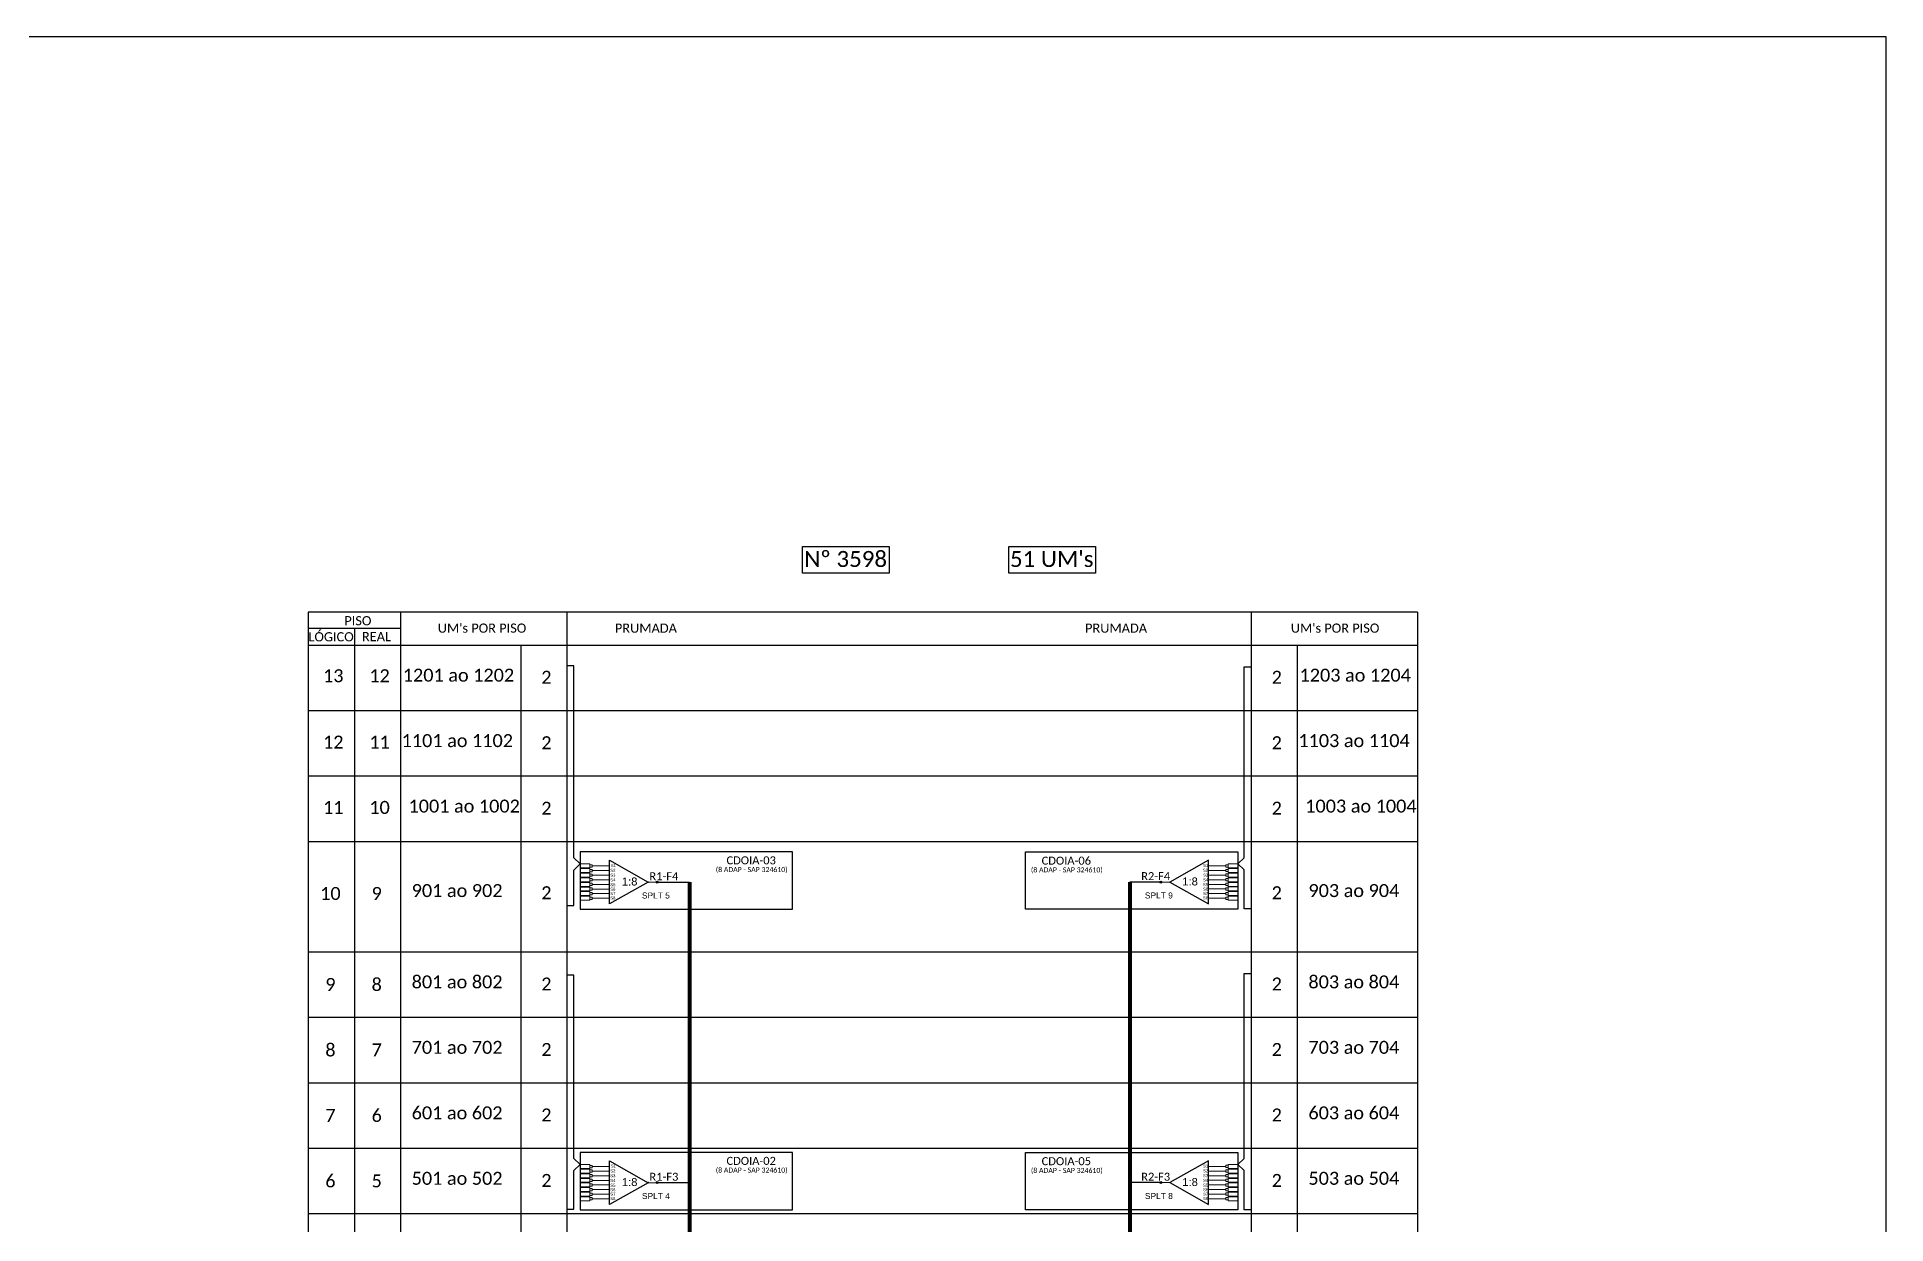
# Model space of a CAD drawing. Header units: metres. Extents: x -1286 to 461, y -500 to 94.
# Drawn here: x -1.6 to 460.7, y -202.6 to 94.2 of the extents above; entities that cross this region are included whole.
import ezdxf
from ezdxf.enums import TextEntityAlignment as Align

# ---------------------------------------------------------------- set-up
doc = ezdxf.new("R2010")
doc.units = ezdxf.units.M
doc.styles.add('ARIAL', font='arial.ttf')
doc.styles.add('WMF-Calibri0', font='calibri.ttf')

# ---------------------------------------------------------------- blocks, each defined once
blk = doc.blocks.new('SPLT_1-8_SC-APC_ESQ')
at = {"color": 3, "lineweight": 0}
for points in [[(2.41, -3.02), (0, -3.02)], [(2.41, -4), (0, -4)], [(2.41, -4.17), (0, -4.17)], [(2.41, -3.02), (2.41, -4)], [(2.41, -4.17), (2.41, -5.16)], [(2.99, -3.51), (7.37, -3.51)], [(2.41, -5.16), (0, -5.16)], [(2.41, -5.32), (0, -5.32)], [(2.41, -6.31), (0, -6.31)], [(2.41, -6.48), (0, -6.48)], [(2.41, -7.46), (0, -7.46)], [(2.41, -7.63), (0, -7.63)], [(2.41, -8.62), (0, -8.62)], [(2.41, -8.78), (0, -8.78)], [(2.41, -5.32), (2.41, -6.31)], [(2.41, -6.48), (2.41, -7.46)], [(2.41, -7.63), (2.41, -8.62)], [(2.41, -8.78), (2.41, -9.77)], [(7.37, -4.66), (2.99, -4.66)], [(7.37, -5.82), (2.99, -5.82)], [(7.37, -6.97), (2.99, -6.97)], [(7.37, -8.12), (2.99, -8.12)], [(2.41, -9.77), (0, -9.77)], [(2.41, -9.94), (0, -9.94)], [(2.41, -10.92), (0, -10.92)], [(2.41, -11.09), (0, -11.09)], [(2.41, -12.08), (0, -12.08)], [(2.41, -9.94), (2.41, -10.92)], [(2.41, -11.09), (2.41, -12.08)], [(7.37, -9.28), (2.99, -9.28)], [(7.37, -10.43), (2.99, -10.43)], [(7.37, -11.58), (2.99, -11.58)]]:
    blk.add_lwpolyline(points, dxfattribs=at)
for points in [[(2.99, -3.22), (2.41, -3.22), (2.41, -3.8), (2.99, -3.8)], [(2.99, -4.38), (2.41, -4.38), (2.41, -4.95), (2.99, -4.95)], [(2.99, -5.53), (2.41, -5.53), (2.41, -6.1), (2.99, -6.1)], [(2.99, -6.68), (2.41, -6.68), (2.41, -7.26), (2.99, -7.26)], [(2.99, -7.84), (2.41, -7.84), (2.41, -8.41), (2.99, -8.41)], [(2.99, -8.99), (2.41, -8.99), (2.41, -9.56), (2.99, -9.56)], [(2.99, -10.14), (2.41, -10.14), (2.41, -10.72), (2.99, -10.72)], [(2.99, -11.3), (2.41, -11.3), (2.41, -11.87), (2.99, -11.87)]]:
    blk.add_lwpolyline(points, close=True, dxfattribs=at)
at = {"color": 1}
blk.add_lwpolyline([(7.37, -2.1), (17.04, -7.55), (7.37, -13), (7.37, -2.1)], dxfattribs=at)
at = {"color": 1, "lineweight": 0}
blk.add_lwpolyline([(17.04, -7.55), (19.26, -7.55)], dxfattribs=at)
at = {"color": 1, "style": 'ARIAL'}
for s, height, p in [('S2', 0.75, (7.56, -4.97)), ('S1', 0.75, (7.7, -3.78)), ('S5', 0.75, (7.55, -8.57)), ('S3', 0.75, (7.55, -6.18)), ('S4', 0.75, (7.55, -7.36)), ('S6', 0.75, (7.55, -9.69)), ('1:8', 2, (10.45, -8.4)), ('S7', 0.75, (7.55, -10.78)), ('S8', 0.75, (7.55, -11.9))]:
    blk.add_text(s, height=height, dxfattribs=at).set_placement(p)
blk = doc.blocks.new('SPLT_1-8_SC-APC')
at = {"color": 1}
blk.add_lwpolyline([(-7.37, -2.1), (-17.04, -7.55), (-7.37, -13), (-7.37, -2.1)], dxfattribs=at)
at = {"color": 3, "lineweight": 0}
for points in [[(-2.99, -3.51), (-7.37, -3.51)], [(-2.41, -3.02), (-2.41, -4)], [(-2.41, -3.02), (0, -3.02)], [(-2.41, -4), (0, -4)], [(-2.41, -4.17), (-2.41, -5.16)], [(-2.41, -4.17), (0, -4.17)], [(-7.37, -4.66), (-2.99, -4.66)], [(-7.37, -5.82), (-2.99, -5.82)], [(-7.37, -6.97), (-2.99, -6.97)], [(-7.37, -8.12), (-2.99, -8.12)], [(-2.41, -5.16), (0, -5.16)], [(-2.41, -5.32), (-2.41, -6.31)], [(-2.41, -5.32), (0, -5.32)], [(-2.41, -6.31), (0, -6.31)], [(-2.41, -6.48), (-2.41, -7.46)], [(-2.41, -6.48), (0, -6.48)], [(-2.41, -7.46), (0, -7.46)], [(-2.41, -7.63), (-2.41, -8.62)], [(-2.41, -7.63), (0, -7.63)], [(-2.41, -8.62), (0, -8.62)], [(-2.41, -8.78), (-2.41, -9.77)], [(-2.41, -8.78), (0, -8.78)], [(-7.37, -9.28), (-2.99, -9.28)], [(-7.37, -10.43), (-2.99, -10.43)], [(-7.37, -11.58), (-2.99, -11.58)], [(-2.41, -9.77), (0, -9.77)], [(-2.41, -9.94), (-2.41, -10.92)], [(-2.41, -9.94), (0, -9.94)], [(-2.41, -10.92), (0, -10.92)], [(-2.41, -11.09), (-2.41, -12.08)], [(-2.41, -11.09), (0, -11.09)], [(-2.41, -12.08), (0, -12.08)]]:
    blk.add_lwpolyline(points, dxfattribs=at)
for points in [[(-2.99, -3.22), (-2.41, -3.22), (-2.41, -3.8), (-2.99, -3.8)], [(-2.99, -4.38), (-2.41, -4.38), (-2.41, -4.95), (-2.99, -4.95)], [(-2.99, -5.53), (-2.41, -5.53), (-2.41, -6.1), (-2.99, -6.1)], [(-2.99, -6.68), (-2.41, -6.68), (-2.41, -7.26), (-2.99, -7.26)], [(-2.99, -7.84), (-2.41, -7.84), (-2.41, -8.41), (-2.99, -8.41)], [(-2.99, -8.99), (-2.41, -8.99), (-2.41, -9.56), (-2.99, -9.56)], [(-2.99, -10.14), (-2.41, -10.14), (-2.41, -10.72), (-2.99, -10.72)], [(-2.99, -11.3), (-2.41, -11.3), (-2.41, -11.87), (-2.99, -11.87)]]:
    blk.add_lwpolyline(points, close=True, dxfattribs=at)
at = {"color": 1, "lineweight": 0}
blk.add_lwpolyline([(-17.04, -7.55), (-19.26, -7.55)], dxfattribs=at)
at = {"color": 1, "style": 'ARIAL'}
for s, height, p in [('S1', 0.75, (-8.74, -3.78)), ('S2', 0.75, (-8.74, -4.97)), ('1:8', 2, (-13.91, -8.4)), ('S3', 0.75, (-8.74, -6.18)), ('S4', 0.75, (-8.74, -7.36)), ('S5', 0.75, (-8.74, -8.57)), ('S6', 0.75, (-8.74, -9.69)), ('S7', 0.75, (-8.74, -10.78)), ('S8', 0.75, (-8.74, -11.9))]:
    blk.add_text(s, height=height, dxfattribs=at).set_placement(p)

msp = doc.modelspace()

# ---------------------------------------------------------------- hatches: boundary and pattern name
h = msp.add_hatch(color=3)
h.dxf.hatch_style = 1
edge = h.paths.add_edge_path()
edge.add_arc((153.47, -117.14), 0.242, 0, 360)
h = msp.add_hatch(color=3)
h.dxf.hatch_style = 1
edge = h.paths.add_edge_path()
edge.add_arc((279.41, -117.13), 0.242, 0, 360)
h = msp.add_hatch(color=3)
h.dxf.hatch_style = 1
edge = h.paths.add_edge_path()
edge.add_arc((153.47, -192.29), 0.242, 0, 360)
h = msp.add_hatch(color=3)
h.dxf.hatch_style = 1
edge = h.paths.add_edge_path()
edge.add_arc((279.41, -192.28), 0.242, 0, 360)

# ---------------------------------------------------------------- linework, layer by layer
at = {"color": 5}
for p, q in [((153.47, -117.14), (161.57, -117.14)), ((153.47, -192.29), (161.57, -192.29))]:
    msp.add_line(p, q, dxfattribs=at)
at = {"color": 6}
for p, q in [((279.41, -117.13), (271.67, -117.13)), ((279.41, -192.28), (271.67, -192.28))]:
    msp.add_line(p, q, dxfattribs=at)
msp.add_lwpolyline([(-380.32, -499.81), (460.68, -499.81), (460.68, 94.19), (-380.32, 94.19)], close=True)
at = {"color": 7}
for points in [[(189.79, -33.24), (211.48, -33.24), (211.48, -39.9), (189.79, -39.9)], [(241.39, -33.24), (263.09, -33.24), (263.09, -39.9), (241.39, -39.9)]]:
    msp.add_lwpolyline(points, close=True, dxfattribs=at)
at = {"color": 0}
for points in [[(343.59, -49.62), (66.26, -49.62)], [(89.4, -53.74), (66.26, -53.74)]]:
    msp.add_lwpolyline(points, dxfattribs=at)
for points in [[(66.26, -49.62), (66.26, -57.85)], [(89.4, -57.85), (89.4, -49.62)], [(130.99, -57.85), (130.99, -49.62)], [(302, -49.62), (302, -57.85)], [(343.59, -49.62), (343.59, -57.85)], [(77.83, -53.74), (77.83, -57.85)], [(66.26, -57.85), (66.26, -333.94)], [(66.26, -57.85), (343.59, -57.85)], [(66.26, -57.85), (343.59, -57.85)], [(77.83, -57.85), (77.83, -333.94)], [(89.4, -333.94), (89.4, -57.85)], [(119.42, -57.85), (119.42, -333.94)], [(130.99, -333.94), (130.99, -57.85)], [(302, -57.85), (302, -333.94)], [(313.57, -333.94), (313.57, -57.85)], [(343.59, -57.85), (343.59, -333.94)], [(66.26, -74.22), (343.59, -74.22)], [(66.26, -90.59), (343.59, -90.59)], [(66.26, -106.96), (343.59, -106.96)], [(66.26, -134.55), (343.59, -134.55)], [(66.26, -150.92), (343.59, -150.92)], [(66.26, -167.3), (343.59, -167.3)], [(66.26, -183.67), (343.59, -183.67)], [(66.26, -200.04), (343.59, -200.04)]]:
    msp.add_lwpolyline(points)
at = {"color": 3}
for points in [[(130.99, -122.98), (132.64, -122.98), (132.64, -114.12), (134.21, -112.61), (132.64, -111.1), (132.64, -63.09), (130.99, -63.09)], [(301.89, -123.84), (300.24, -123.84), (300.24, -114.11), (298.67, -112.6), (300.24, -111.09), (300.24, -63.31), (301.89, -63.31)], [(130.99, -198.93), (132.64, -198.93), (132.64, -189.27), (134.21, -187.76), (132.64, -186.26), (132.64, -140.38), (130.99, -140.38)], [(301.89, -199.06), (300.24, -199.06), (300.24, -189.26), (298.67, -187.76), (300.24, -186.25), (300.24, -140.01), (301.89, -140.01)]]:
    msp.add_lwpolyline(points, dxfattribs=at)
at = {"color": 1}
for points in [[(187.34, -109.59), (134.21, -109.59), (134.21, -123.91), (187.34, -123.91)], [(245.54, -109.58), (298.67, -109.58), (298.67, -123.9), (245.54, -123.9)], [(187.34, -184.75), (134.21, -184.75), (134.21, -199.06), (187.34, -199.06)], [(245.54, -184.74), (298.67, -184.74), (298.67, -199.06), (245.54, -199.06)]]:
    msp.add_lwpolyline(points, close=True, dxfattribs=at)
at = {"color": 5}
msp.add_lwpolyline([(226.37, -295.51, 0.8, 0.8, 0), (226.37, -291.35, 0.8, 0.8, 0), (161.57, -291.35, 1, 1, 0), (161.57, -117.14, 1, 1, 0)], format="xyseb", dxfattribs=at)
at = {"color": 6}
msp.add_lwpolyline([(237.41, -295.51, 0.8, 0.8, 0), (237.41, -291.34, 0.8, 0.8, 0), (271.67, -291.34, 1, 1, 0), (271.67, -117.13, 1, 1, 0)], format="xyseb", dxfattribs=at)
at = {"color": 3}
for centre in [(153.47, -117.14), (279.41, -117.13), (153.47, -192.29), (279.41, -192.28)]:
    msp.add_circle(centre, 0.242, dxfattribs=at)
for p in [(151.25, -117.14), (151.25, -192.29)]:
    msp.add_point(p)

# ---------------------------------------------------------------- block references
for p in [(134.21, -109.59), (134.21, -184.75)]:
    msp.add_blockref('SPLT_1-8_SC-APC_ESQ', p)
for p in [(298.67, -109.58), (298.67, -184.74)]:
    msp.add_blockref('SPLT_1-8_SC-APC', p, dxfattribs=at)

# ---------------------------------------------------------------- texts
at = {"color": 0, "style": 'WMF-Calibri0'}
for s, height, p in [('Nº 3598', 4, (190.24, -38.34)), ("51 UM's", 4, (241.68, -38.34)), ('     PISO', 2.3, (71.22, -52.93)), ('  LÓGICO', 2.3, (64.67, -56.95)), ('    REAL', 2.3, (76.43, -56.9)), ("UM's POR PISO", 2.3, (98.64, -54.78)), ('PRUMADA', 2.3, (142.91, -54.78)), ('PRUMADA', 2.3, (260.44, -54.78)), ("UM's POR PISO", 2.3, (311.89, -54.78))]:
    msp.add_text(s, height=height, dxfattribs=at).set_placement(p)
at = {"color": 7, "style": 'WMF-Calibri0'}
for s, p in [('13', (72.51, -65.54)), ('12', (84.08, -65.54)), ('12', (72.51, -82.13)), ('11', (84.08, -82.13)), ('11', (72.51, -98.46)), ('10', (84.08, -98.46))]:
    msp.add_text(s, height=3.24, dxfattribs=at).set_placement(p, align=Align.MIDDLE_CENTER)
for s, p in [('1201 ao 1202', (89.89, -67.01)), ('1203 ao 1204', (314.06, -67.01)), ('1101 ao 1102', (89.6, -83.38)), ('1103 ao 1104', (313.77, -83.38)), ('1001 ao 1002', (91.32, -99.75)), ('1003 ao 1004', (315.49, -99.75)), ('901 ao 902', (92.11, -120.88)), ('903 ao 904', (316.28, -120.88)), ('801 ao 802', (92.11, -143.71)), ('803 ao 804', (316.28, -143.71)), ('701 ao 702', (92.11, -160.08)), ('703 ao 704', (316.28, -160.08)), ('601 ao 602', (92.11, -176.46)), ('603 ao 604', (316.28, -176.46)), ('501 ao 502', (92.11, -192.83)), ('503 ao 504', (316.28, -192.83))]:
    msp.add_text(s, height=3.24, dxfattribs=at).set_placement(p)
at = {"color": 1, "style": 'WMF-Calibri0'}
for s, p in [('CDOIA-03', (170.81, -112.7)), ('CDOIA-06', (249.59, -112.78)), ('CDOIA-02', (170.81, -187.85)), ('CDOIA-05', (249.59, -187.93))]:
    msp.add_text(s, height=2, dxfattribs=at).set_placement(p)
at = {"color": 5, "style": 'WMF-Calibri0'}
for s, p in [('R1-F4', (151.54, -116.66)), ('R1-F3', (151.54, -191.82))]:
    msp.add_text(s, height=2, dxfattribs=at).set_placement(p)
at = {"color": 1, "style": 'WMF-Calibri0'}
for p in [(177.11, -114.63), (255.89, -114.71), (177.11, -189.78), (255.89, -189.86)]:
    msp.add_text('(8 ADAP - SAP 324610)', height=1.25, dxfattribs=at).set_placement(p, align=Align.CENTER)
at = {"color": 6, "style": 'WMF-Calibri0'}
for s, p in [('R2-F4', (274.48, -116.65)), ('R2-F3', (274.48, -191.81))]:
    msp.add_text(s, height=2, dxfattribs=at).set_placement(p)
at = {"color": 7, "style": 'ARIAL', "text_generation_flag": 6}
for s, p in [('SPLT 5', (149.67, -121.24)), ('SPLT 9', (275.41, -121.23)), ('SPLT 4', (149.67, -196.39)), ('SPLT 8', (275.41, -196.38))]:
    msp.add_text(s, height=1.5, rotation=180, dxfattribs=at).set_placement(p)
at = {"color": 7, "style": 'WMF-Calibri0', "flags": 4}
for tag, p in [('2', (125.79, -65.92)), ('2', (308.37, -65.92)), ('2', (125.79, -82.29)), ('2', (308.37, -82.29)), ('2', (125.79, -98.66)), ('2', (308.37, -98.66)), ('10', (71.8, -119.98)), ('9', (83.37, -119.98)), ('2', (125.79, -119.8)), ('2', (308.37, -119.8)), ('9', (71.8, -142.74)), ('8', (83.37, -142.74)), ('2', (125.79, -142.62)), ('2', (308.37, -142.62)), ('8', (71.8, -159.11)), ('7', (83.37, -159.11)), ('2', (125.79, -159)), ('2', (308.37, -159)), ('7', (71.8, -175.48)), ('6', (83.37, -175.48)), ('2', (125.79, -175.37)), ('2', (308.37, -175.37)), ('6', (71.8, -191.85)), ('5', (83.37, -191.85)), ('2', (125.79, -191.74)), ('2', (308.37, -191.74))]:
    msp.add_attdef(tag, text='XX', height=3.24, dxfattribs=at).set_placement(p, align=Align.MIDDLE_CENTER)

doc.saveas('drawing.dxf')
